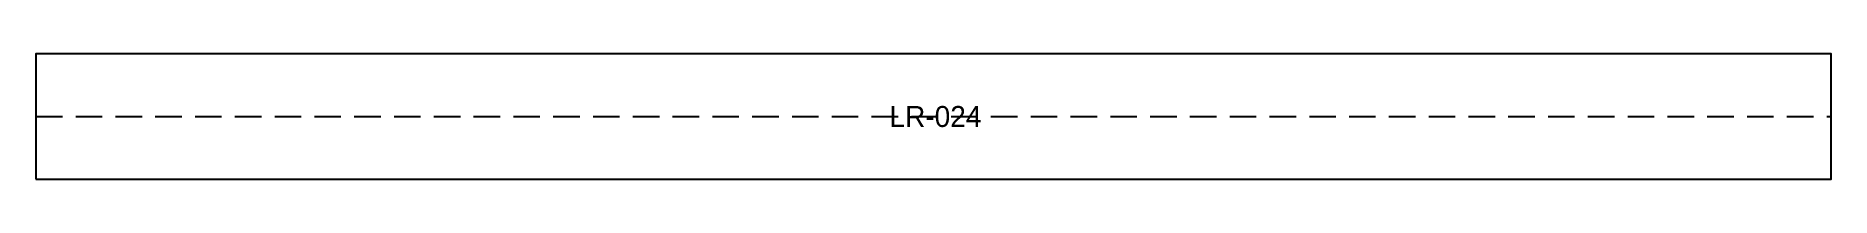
# Model space of a CAD drawing. Header units: millimetres. Extents: x 0 to 406, y 0 to 28.
import ezdxf

# ---------------------------------------------------------------- set-up
doc = ezdxf.new("R2010")
doc.units = ezdxf.units.MM
doc.linetypes.add('DASHED', pattern=[9, 6, -3])
for name, color, linetype in [('CORTE', 7, 'CONTINUOUS'), ('DOBRA_BAIXO', 1, 'DASHED'), ('GRAVACAO', 3, 'CONTINUOUS')]:
    doc.layers.add(name, color=color, linetype=linetype)

msp = doc.modelspace()

# ---------------------------------------------------------------- linework, layer by layer
at = {"layer": 'CORTE'}
msp.add_lwpolyline([(0, 0), (406, 0), (406, 28.4611), (0, 28.4611)], close=True, dxfattribs=at)
at = {"layer": 'DOBRA_BAIXO', "linetype": 'DASHED'}
msp.add_line((0, 14.2305), (406, 14.2305), dxfattribs=at)

# ---------------------------------------------------------------- texts
at = {"layer": 'GRAVACAO'}
msp.add_text('LR-024', height=4.7435, dxfattribs=at).set_placement((193.0386, 11.8588))

doc.saveas('drawing.dxf')
